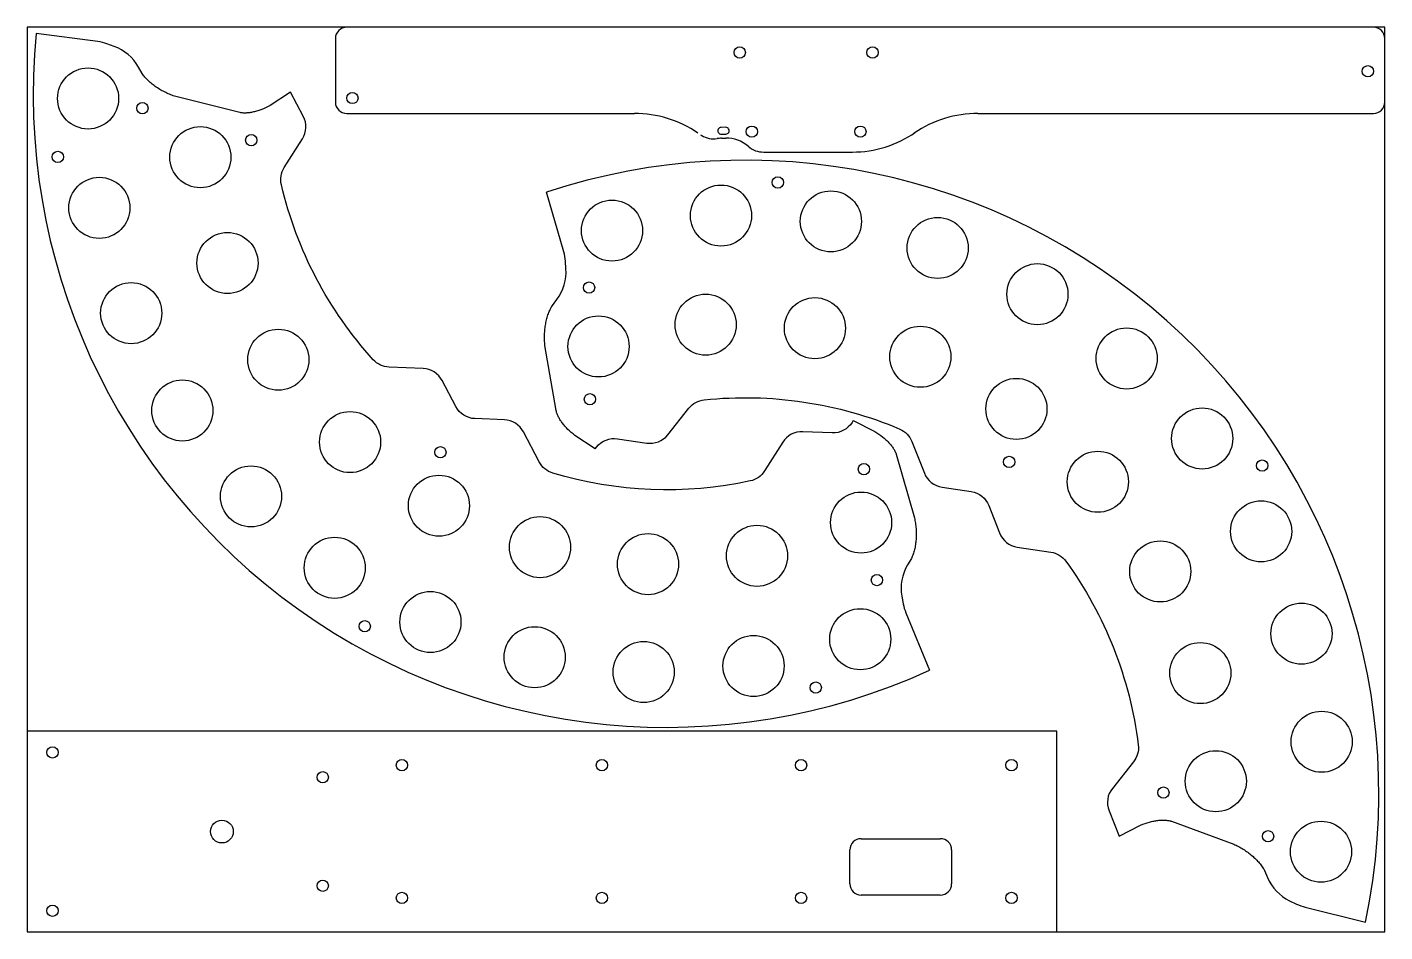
# Model space of a CAD drawing. Header units: millimetres. Extents: x 0 to 600, y 0 to 400.
import ezdxf

# ---------------------------------------------------------------- set-up
doc = ezdxf.new("R2010")
doc.units = ezdxf.units.MM
doc.header["$LTSCALE"] = 1.5
doc.header["$MEASUREMENT"] = 0
doc.layers.add('Default', color=178, linetype='Continuous', true_color=0x000000)

msp = doc.modelspace()

# ---------------------------------------------------------------- linework, layer by layer
for p, q in [((136.23, 395), (136.23, 366.84)), ((141.23, 361.84), (268.33, 361.84)), ((420.17, 361.84), (595, 361.84)), ((297.55, 352.44), (298.11, 352.08)), ((306.81, 350.87), (308.81, 350.91)), ((390.95, 352.44), (392.07, 353.2)), ((325.53, 344.79), (362.84, 344.79))]:
    msp.add_line(p, q)
msp.add_lwpolyline([(0, 400), (0, 0), (600, 0), (600, 400)], close=True)
for points in [[(116.44, 371.23), (107.46, 365.36), (106.53, 364.88), (105.6, 364.44), (104.67, 364.02), (103.73, 363.64), (102.8, 363.29), (102.34, 363.13), (101.88, 362.98), (101.42, 362.84), (100.97, 362.71), (100.52, 362.6), (100.08, 362.49), (99.63, 362.39), (99.2, 362.3), (98.77, 362.23), (98.35, 362.17), (97.93, 362.11), (97.52, 362.07), (97.11, 362.04), (96.72, 362.02), (96.33, 362.02), (95.95, 362.02), (95.58, 362.03), (95.22, 362.06), (94.87, 362.1), (94.7, 362.12), (94.53, 362.15), (94.36, 362.18), (94.2, 362.21), (94.04, 362.24), (65.67, 369.33), (65.11, 369.51), (64.56, 369.7), (64, 369.9), (63.45, 370.11), (62.89, 370.34), (62.34, 370.57), (61.79, 370.82), (61.25, 371.07), (60.7, 371.34), (60.16, 371.62), (59.63, 371.9), (59.11, 372.2), (58.59, 372.5), (58.07, 372.82), (57.57, 373.14), (57.08, 373.47), (56.59, 373.81), (56.11, 374.15), (55.65, 374.5), (55.2, 374.86), (54.76, 375.22), (54.33, 375.59), (53.91, 375.96), (53.51, 376.34), (53.12, 376.72), (52.75, 377.11), (52.39, 377.49), (52.05, 377.88), (51.72, 378.27), (51.4, 378.66), (51.1, 379.05), (50.82, 379.44), (49.2, 382.35, 0.182259), (38.44, 391.48), (35.25, 392.62, 0.052472), (31.19, 393.61), (3.96, 397.25)], [(365.09, 226.06), (364.58, 225.25, -0.267949), (355.73, 220.6), (342.75, 221.12, 0.267949), (333.9, 216.47), (325.88, 203.78, -0.201419), (319.54, 199.35, -0.126752), (232.28, 202.84, -0.201419), (226.31, 207.76), (219.33, 221.04, 0.267949), (210.88, 226.38), (197.9, 226.9, -0.267949), (189.45, 232.24), (183.41, 243.74, 0.267949), (174.95, 249.08), (159.96, 249.68, -0.201419), (152.95, 252.96, -0.126752), (112.34, 330.27, -0.201419), (113.62, 337.91), (121.63, 350.59, 0.267949), (122.03, 360.58), (116.44, 371.23)], [(251.05, 213.62), (242.06, 219.47), (241.25, 220.12), (240.47, 220.79), (239.71, 221.48), (238.98, 222.18), (238.29, 222.89), (237.96, 223.25), (237.64, 223.61), (237.32, 223.97), (237.02, 224.33), (236.73, 224.7), (236.46, 225.06), (236.19, 225.43), (235.93, 225.79), (235.69, 226.15), (235.46, 226.52), (235.25, 226.88), (235.04, 227.24), (234.85, 227.59), (234.68, 227.95), (234.51, 228.3), (234.37, 228.65), (234.23, 228.99), (234.11, 229.33), (234, 229.67), (233.95, 229.83), (233.91, 230), (233.87, 230.16), (233.83, 230.33), (233.79, 230.49), (228.84, 259.31), (228.78, 259.89), (228.73, 260.47), (228.69, 261.06), (228.66, 261.65), (228.64, 262.25), (228.64, 262.85), (228.64, 263.45), (228.65, 264.06), (228.68, 264.66), (228.71, 265.27), (228.76, 265.87), (228.82, 266.47), (228.89, 267.07), (228.97, 267.66), (229.06, 268.25), (229.16, 268.84), (229.28, 269.42), (229.4, 269.99), (229.53, 270.56), (229.68, 271.12), (229.83, 271.67), (230, 272.21), (230.17, 272.74), (230.36, 273.26), (230.55, 273.77), (230.75, 274.26), (230.96, 274.75), (231.17, 275.22), (231.4, 275.68), (231.63, 276.13), (231.86, 276.56), (232.11, 276.98), (234.12, 279.63, 0.182259), (238.13, 293.16), (237.89, 296.53, 0.052472), (237.15, 300.65), (229.51, 327.03)], [(251.05, 213.62), (251.65, 214.36, -0.267949), (260.95, 218.03), (273.8, 216.11, 0.267949), (283.1, 219.77), (292.44, 231.51, -0.201419), (299.23, 235.23, -0.126752), (385.6, 222.32, -0.201419), (391, 216.77), (396.5, 202.82, 0.267949), (404.32, 196.59), (417.17, 194.67, -0.267949), (425, 188.44), (429.76, 176.36, 0.267949), (437.58, 170.13), (452.42, 167.91, -0.201419), (459.03, 163.89, -0.126752), (491.03, 82.64, -0.201419), (488.93, 75.19), (479.59, 63.45, 0.267949), (478.11, 53.56), (482.52, 42.37)], [(365.09, 226.06), (374.67, 221.21), (375.54, 220.65), (376.39, 220.07), (377.22, 219.47), (378.02, 218.85), (378.78, 218.22), (379.15, 217.9), (379.51, 217.57), (379.86, 217.25), (380.2, 216.92), (380.53, 216.59), (380.84, 216.26), (381.15, 215.92), (381.44, 215.59), (381.72, 215.26), (381.99, 214.92), (382.24, 214.59), (382.48, 214.25), (382.71, 213.92), (382.92, 213.58), (383.12, 213.25), (383.31, 212.92), (383.48, 212.59), (383.64, 212.27), (383.78, 211.95), (383.85, 211.79), (383.91, 211.63), (383.97, 211.47), (384.03, 211.31), (384.08, 211.15), (392.13, 183.04), (392.25, 182.47), (392.36, 181.89), (392.46, 181.31), (392.55, 180.72), (392.64, 180.13), (392.71, 179.54), (392.77, 178.94), (392.82, 178.34), (392.86, 177.73), (392.89, 177.13), (392.91, 176.53), (392.92, 175.92), (392.92, 175.32), (392.9, 174.72), (392.87, 174.12), (392.83, 173.53), (392.78, 172.94), (392.72, 172.36), (392.65, 171.78), (392.57, 171.21), (392.47, 170.64), (392.37, 170.09), (392.25, 169.54), (392.13, 169.01), (391.99, 168.48), (391.85, 167.96), (391.69, 167.46), (391.53, 166.97), (391.36, 166.49), (391.17, 166.02), (390.98, 165.56), (390.79, 165.12), (389.08, 162.27, 0.182259), (386.55, 148.38), (387.16, 145.06, 0.052472), (388.34, 141.04), (398.8, 115.64)], [(482.52, 42.37), (492.09, 47.23), (493.06, 47.6), (494.03, 47.95), (495, 48.26), (495.97, 48.54), (496.94, 48.78), (497.41, 48.89), (497.89, 48.99), (498.36, 49.08), (498.82, 49.16), (499.28, 49.23), (499.74, 49.29), (500.18, 49.33), (500.63, 49.37), (501.06, 49.4), (501.49, 49.42), (501.91, 49.43), (502.32, 49.42), (502.73, 49.41), (503.12, 49.38), (503.51, 49.35), (503.88, 49.3), (504.25, 49.25), (504.61, 49.18), (504.95, 49.11), (505.12, 49.07), (505.28, 49.02), (505.45, 48.98), (505.61, 48.93), (505.76, 48.88), (533.2, 38.76), (533.73, 38.52), (534.26, 38.27), (534.79, 38.01), (535.32, 37.74), (535.85, 37.46), (536.37, 37.16), (536.89, 36.86), (537.41, 36.55), (537.92, 36.22), (538.42, 35.89), (538.92, 35.55), (539.41, 35.2), (539.9, 34.84), (540.37, 34.47), (540.84, 34.09), (541.29, 33.71), (541.74, 33.32), (542.17, 32.93), (542.6, 32.53), (543.01, 32.13), (543.41, 31.72), (543.79, 31.3), (544.17, 30.89), (544.52, 30.47), (544.87, 30.05), (545.2, 29.63), (545.51, 29.2), (545.82, 28.78), (546.1, 28.36), (546.37, 27.93), (546.63, 27.51), (546.87, 27.09), (548.16, 24.03, 0.182259), (557.87, 13.79), (560.91, 12.31, 0.052472), (564.85, 10.89), (591.52, 4.32)]]:
    msp.add_lwpolyline(points, format="xyb")
msp.add_lwpolyline([(308.77, 352.71, 1), (308.7, 355.71), (306.7, 355.67, 1), (306.77, 352.67)], format="xyb", close=True)
msp.add_lwpolyline([(455, 0), (455, 88.7), (0, 88.7)])
for centre, radius in [((314.9, 388.79), 2.5), ((373.6, 388.79), 2.5), ((592.5, 380.5), 2.5), ((50.95, 364.18), 2.5), ((143.73, 368.67), 2.5), ((320.27, 353.79), 2.5), ((368.23, 353.79), 2.5), ((99.02, 350.04), 2.5), ((13.56, 342.64), 2.5), ((331.75, 331.33), 2.5), ((248.31, 284.86), 2.5), ((248.71, 235.47), 2.5), ((182.61, 212.06), 2.5), ((433.98, 207.77), 2.5), ((369.79, 204.58), 2.5), ((545.77, 206.15), 2.5), ((375.54, 155.52), 2.5), ((149.2, 135.09), 2.5), ((348.47, 108), 2.5), ((11.2, 79.35), 2.5), ((165.62, 73.7), 2.5), ((254, 73.7), 2.5), ((342, 73.7), 2.5), ((435, 73.7), 2.5), ((130.62, 68.33), 2.5), ((502.13, 61.55), 2.5), ((86.06, 44.35), 5.05), ((548.39, 42.28), 2.5), ((130.62, 20.37), 2.5), ((165.62, 15), 2.5), ((254, 15), 2.5), ((342, 15), 2.5), ((435, 15), 2.5), ((11.2, 9.35), 2.5)]:
    msp.add_circle(centre, radius)
at = {"color": 1, "true_color": 0xff0000}
for centre in [(26.93, 368.46), (76.54, 342.51), (31.92, 320.1), (306.62, 316.7), (355.18, 314.11), (258.46, 310.05), (402.36, 302.38), (88.53, 295.72), (446.47, 281.93), (45.98, 273.55), (299.84, 268.45), (348.12, 266.9), (252.51, 258.82), (110.99, 252.96), (394.73, 254.26), (485.92, 253.51), (68.59, 230.51), (437.18, 231.21), (142.71, 216.54), (519.27, 218.13), (473.16, 198.99), (98.94, 192.52), (181.97, 188.41), (368.54, 180.96), (545.33, 177.08), (226.66, 170.09), (135.93, 160.96), (274.37, 162.57), (322.53, 166.26), (500.74, 159.35), (178.22, 136.98), (563.15, 131.84), (368.17, 129.39), (224.29, 121.43), (272.46, 114.88), (321.01, 117.56), (518.44, 114.41), (572.08, 84.05), (525.3, 66.6), (571.8, 35.43)]:
    msp.add_circle(centre, 13.5, dxfattribs=at)
for centre, radius, start, end in [((282.67, 370.42), 280, 174.50196, 294.50196), ((141.23, 395), 5, 90, 180), ((595, 395), 5, 0, 90), ((141.23, 366.84), 5, 180, 270), ((595, 366.84), 5, 270, 360), ((268.33, 311.84), 50, 55.79507, 90), ((420.17, 311.84), 50, 90, 124.20493), ((303.38, 360.58), 10, 238.15391, 278.90515), ((307.13, 336.67), 14.2, 91.28216, 98.90516), ((309.13, 336.72), 14.2, 48.28487, 91.28213), ((364.58, 393.86), 49.1, 267.96747, 302.47691), ((325.23, 354.78), 10, 228.28485, 271.72168), ((317.35, 61.17), 280, 348.28451, 108.28451)]:
    msp.add_arc(centre, radius, start, end)
at = {"layer": 'Default'}
for p, q in [((363.55, 21.2), (363.55, 36.2)), ((368.55, 41.2), (403.55, 41.2)), ((408.55, 36.2), (408.55, 21.2)), ((403.55, 16.2), (368.55, 16.2))]:
    msp.add_line(p, q, dxfattribs=at)
for centre, start, end in [((368.55, 36.2), 90, 180), ((403.55, 36.2), 0, 90), ((368.55, 21.2), 180, 270), ((403.55, 21.2), 270, 360)]:
    msp.add_arc(centre, 5, start, end, dxfattribs=at)

doc.saveas('drawing.dxf')
